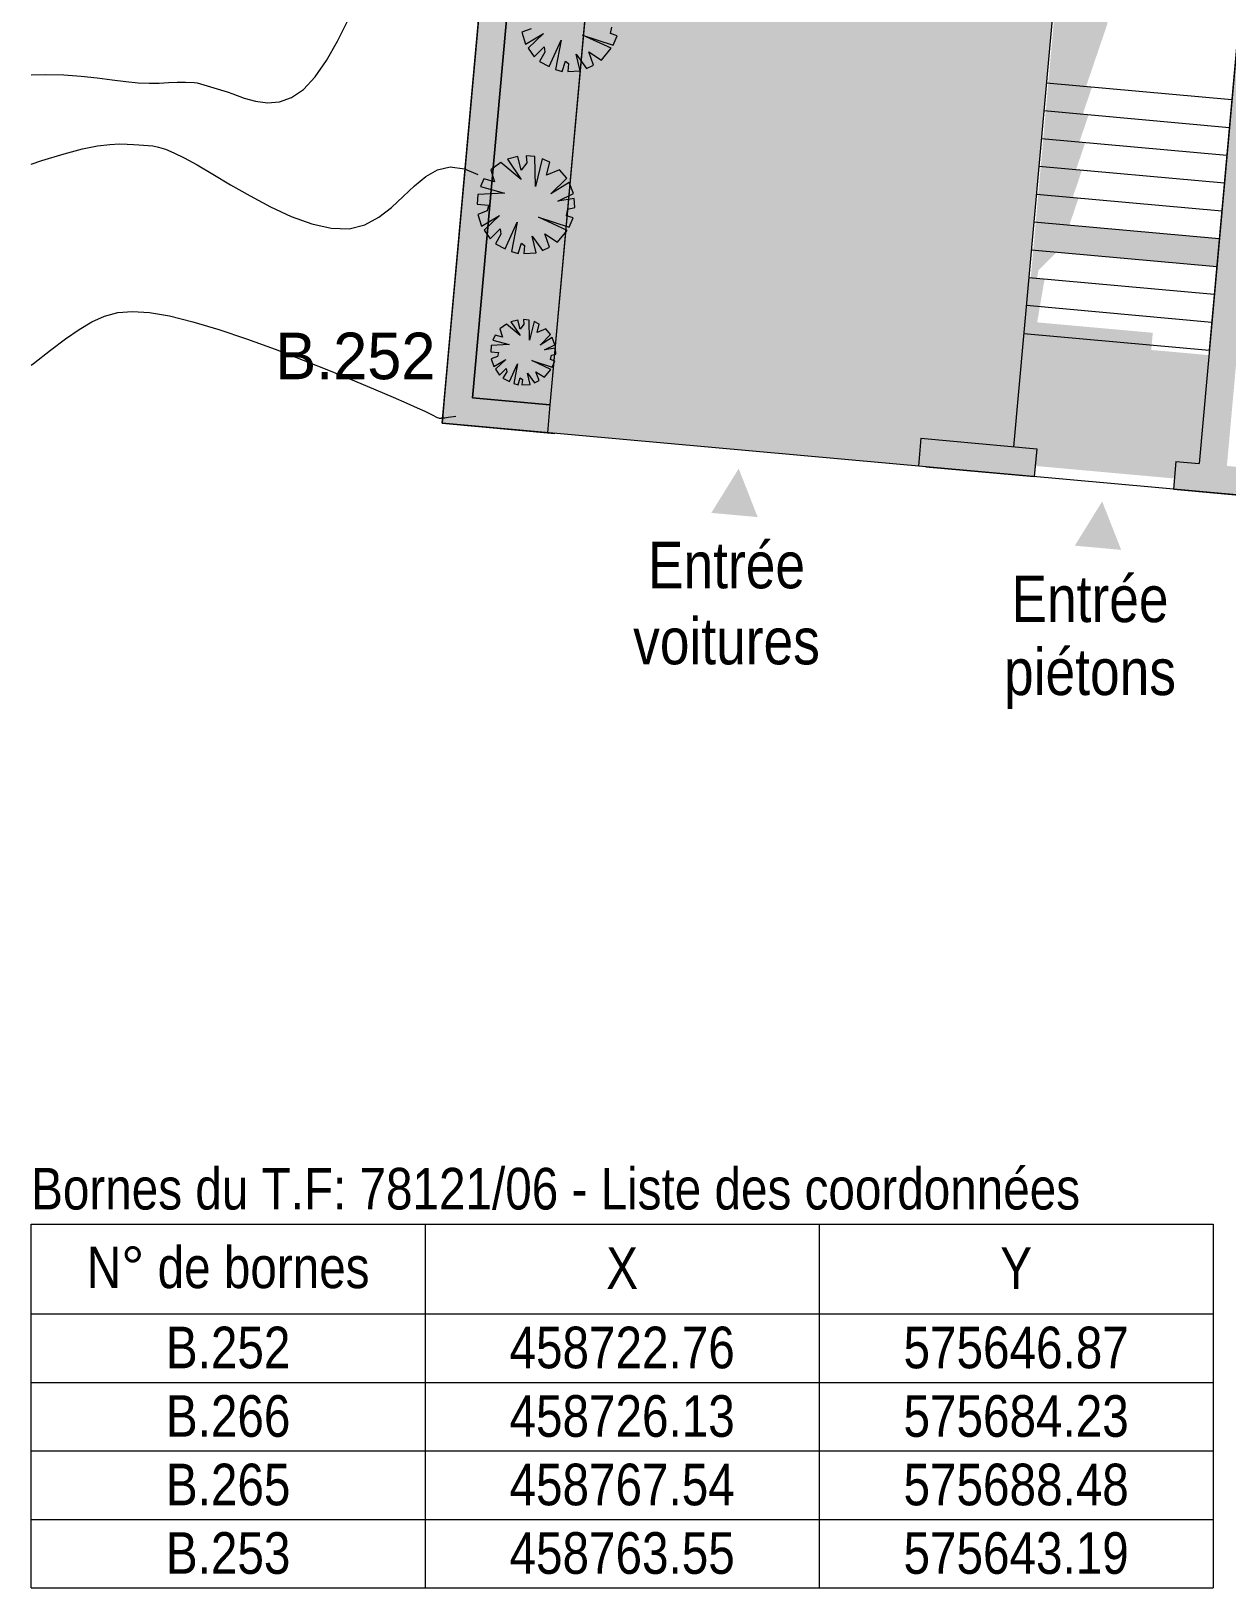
# Model space of a CAD drawing. Header units: centimetres. Extents: x -4381 to 5639, y -3920 to 4826.
# Drawn here: x 271.07 to 283.91, y 48.76 to 65.48 of the extents above; entities that cross this region are included whole.
import ezdxf
from ezdxf.xclip import XClip

# ---------------------------------------------------------------- set-up
doc = ezdxf.new("R2010")
doc.units = ezdxf.units.CM
doc.header["$MEASUREMENT"] = 0
doc.header["$XCLIPFRAME"] = 0
for name, color, linetype, lineweight in [('0- COURBES DE NIVEAU_Pen_No__2', 8, 'Continuous', 5), ('0- SITE_Pen_No__1', 7, 'Continuous', 5), ('00- Texts and Fills_Pen_No__1', 7, 'Continuous', 5), ('00-TREES_Pen_No__1', 7, 'Continuous', 5), ('0_Pen_No__1', 7, 'Continuous', 5), ('Annotation - Text_Pen_No__1', 7, 'Continuous', 5), ('Dalles_Pen_No__1', 7, 'Continuous', 5), ('Dalles_Pen_No__101', 252, 'Continuous', 5), ('Mur de clôture_Pen_No__1', 7, 'Continuous', 5), ('Mur de clôture_Pen_No__7', 7, 'Continuous', 5), ('Structural - Bearing_Pen_No__1', 7, 'Continuous', 5), ('Structural - Combined_Pen_No__1', 7, 'Continuous', 5), ('Structural - Combined_Pen_No__101', 252, 'Continuous', 5)]:
    doc.layers.add(name, color=color, linetype=linetype, lineweight=lineweight)
for name, color, linetype, lineweight, true_color in [('00-TREES_Pen_No__169', 7, 'Continuous', 5, 0x68b353), ('00-TREES_Pen_No__183', 7, 'Continuous', 5, 0xcaedab), ('00-TREES_Pen_No__184', 7, 'Continuous', 5, 0xc5d295), ('0_Pen_No__58', 7, 'Continuous', 5, 0xdf0000), ('Dalles_Pen_No__181', 7, 'Continuous', 5, 0xddeaa8), ('Mur de clôture_Pen_No__102', 7, 'Continuous', 5, 0xcccccc), ('RECULS_Pen_No__58', 7, 'Continuous', 5, 0xdf0000), ('Structural - Combined_Pen_No__102', 7, 'Continuous', 5, 0xcccccc)]:
    doc.layers.add(name, color=color, linetype=linetype, lineweight=lineweight, true_color=true_color)
doc.layers.add('Drawing & Figure', color=7, linetype='Continuous')
doc.styles.add('GENERATED_STYLE_2', font='')
doc.styles.get('GENERATED_STYLE_2').set_extended_font_data('Arial Narrow Occidental')

# ---------------------------------------------------------------- blocks, each defined once
blk = doc.blocks.new('Drawing_13_13', base_point=(-54.8524, -87.0921))
at = {"layer": '00-TREES_Pen_No__169', "linetype": 'Continuous', "lineweight": 0, "ltscale": 5, "true_color": 0xd8ebd3}
blk.add_hatch(color=254, dxfattribs=at).paths.add_polyline_path([(169.0671, 59.6811), (169.0201, 59.6856), (169.024, 59.6476), (168.9948, 59.6071), (168.9758, 59.6805), (168.9197, 59.6668), (168.9944, 59.5573), (168.885, 59.6483), (168.8312, 59.6097), (168.8507, 59.5443), (168.7939, 59.5614), (168.7753, 59.5203), (168.9041, 59.4847), (168.7618, 59.4765), (168.7569, 59.4256), (168.8189, 59.4203), (168.8118, 59.3893), (168.7612, 59.3704), (168.7811, 59.307), (168.878, 59.3643), (168.7944, 59.2853), (168.8283, 59.2395), (168.8807, 59.2931), (168.8855, 59.2638), (168.8557, 59.2129), (168.9087, 59.1861), (168.9723, 59.3283), (168.9427, 59.1704), (168.9781, 59.1602), (168.995, 59.2158), (169.0127, 59.2031), (169.0085, 59.1595), (169.0744, 59.1643), (169.0532, 59.253), (169.1081, 59.1761), (169.1463, 59.1943), (169.1203, 59.265), (169.1896, 59.2212), (169.2416, 59.2844), (169.0866, 59.3556), (169.2512, 59.302), (169.2736, 59.3519), (169.238, 59.3633), (169.2453, 59.3988), (169.2814, 59.4065), (169.2788, 59.4551), (169.1904, 59.4408), (169.2742, 59.4832), (169.2522, 59.5419), (169.1537, 59.4807), (169.2385, 59.5649), (169.1999, 59.6098), (169.1309, 59.5816), (169.1472, 59.65), (169.1074, 59.6691), (169.0703, 59.5209)])
at = {"layer": '00-TREES_Pen_No__183', "linetype": 'Continuous', "lineweight": 0, "ltscale": 5, "true_color": 0xd8eaa8}
blk.add_hatch(color=61, dxfattribs=at).paths.add_polyline_path([(168.8308, 58.7034), (168.7839, 58.7078), (168.7877, 58.6699), (168.7585, 58.6294), (168.7395, 58.7028), (168.6834, 58.689), (168.7581, 58.5795), (168.6487, 58.6706), (168.5949, 58.632), (168.6144, 58.5665), (168.5576, 58.5836), (168.539, 58.5426), (168.6678, 58.5069), (168.5255, 58.4988), (168.5206, 58.4478), (168.5826, 58.4426), (168.5755, 58.4116), (168.5249, 58.3927), (168.5448, 58.3293), (168.6417, 58.3866), (168.5581, 58.3075), (168.5921, 58.2617), (168.6444, 58.3154), (168.6492, 58.286), (168.6194, 58.2352), (168.6724, 58.2084), (168.736, 58.3506), (168.7064, 58.1927), (168.7419, 58.1825), (168.7588, 58.2381), (168.7764, 58.2254), (168.7722, 58.1818), (168.8381, 58.1865), (168.8169, 58.2752), (168.8718, 58.1984), (168.91, 58.2166), (168.884, 58.2873), (168.9533, 58.2434), (169.0053, 58.3067), (168.8503, 58.3779), (169.0149, 58.3243), (169.0373, 58.3741), (169.0017, 58.3855), (169.009, 58.4211), (169.0451, 58.4287), (169.0425, 58.4774), (168.9541, 58.463), (169.0379, 58.5054), (169.0159, 58.5641), (168.9174, 58.503), (169.0022, 58.5871), (168.9636, 58.6321), (168.8946, 58.6038), (168.9109, 58.6723), (168.8712, 58.6914), (168.8341, 58.5431)])
at = {"layer": '00-TREES_Pen_No__184', "linetype": 'Continuous', "lineweight": 0, "ltscale": 5, "true_color": 0xbede99}
blk.add_hatch(color=71, dxfattribs=at).paths.add_polyline_path([(168.8011, 57.8246), (168.7698, 57.8276), (168.7724, 57.8022), (168.7529, 57.7752), (168.7402, 57.8242), (168.7028, 57.815), (168.7526, 57.742), (168.6796, 57.8027), (168.6437, 57.777), (168.6567, 57.7333), (168.6188, 57.7447), (168.6064, 57.7173), (168.6924, 57.6935), (168.5974, 57.6881), (168.5941, 57.6541), (168.6355, 57.6506), (168.6308, 57.6299), (168.597, 57.6173), (168.6103, 57.575), (168.675, 57.6132), (168.6192, 57.5605), (168.6418, 57.5299), (168.6768, 57.5657), (168.6799, 57.5461), (168.6601, 57.5122), (168.6954, 57.4943), (168.7379, 57.5892), (168.7181, 57.4839), (168.7418, 57.477), (168.7531, 57.5141), (168.7648, 57.5057), (168.762, 57.4766), (168.806, 57.4797), (168.7918, 57.5389), (168.8285, 57.4877), (168.854, 57.4998), (168.8366, 57.547), (168.8829, 57.5177), (168.9176, 57.5599), (168.8141, 57.6074), (168.924, 57.5716), (168.9389, 57.6049), (168.9151, 57.6125), (168.92, 57.6362), (168.9441, 57.6413), (168.9424, 57.6738), (168.8834, 57.6642), (168.9393, 57.6925), (168.9246, 57.7317), (168.8589, 57.6909), (168.9155, 57.747), (168.8898, 57.777), (168.8437, 57.7582), (168.8546, 57.8038), (168.8281, 57.8166), (168.8033, 57.7177)])
at = {"layer": '0_Pen_No__58', "linetype": 'Continuous', "ltscale": 5}
for points in [[(169.9258, 57.027), (169.7788, 56.7893), (170.0278, 56.7668)], [(171.8779, 56.8509), (171.7309, 56.6132), (171.9799, 56.5907)]]:
    blk.add_hatch(color=256, dxfattribs=at).paths.add_polyline_path(points)
at = {"layer": 'Dalles_Pen_No__101', "linetype": 'Continuous', "lineweight": 0, "ltscale": 5, "true_color": 0x262626}
for points in [[(168.4957, 57.4071), (168.505, 57.4062), (169.501, 63.893), (169.0842, 63.9306)], [(169.501, 63.893), (168.505, 57.4062), (168.9125, 57.3695)], [(171.7233, 60.5905), (171.5885, 59.0965), (171.7911, 59.0782), (171.9049, 59.413), (172.0088, 60.5647)], [(171.548, 58.6483), (171.7371, 58.6313), (171.7868, 58.7774), (171.5615, 58.7977)], [(171.5211, 58.3496), (171.5076, 58.2002), (172.4936, 58.1112), (172.5071, 58.2606)], [(171.4024, 57.1449), (171.5268, 57.1336), (171.5185, 57.0415), (172.2655, 56.9741), (172.2738, 57.0662), (172.3983, 57.055), (172.4508, 57.6366), (172.1415, 57.6645), (172.1498, 57.7566), (171.5288, 57.8126), (171.5685, 58.0441), (171.4842, 58.0517)]]:
    blk.add_hatch(color=250, dxfattribs=at).paths.add_polyline_path(points)
at = {"layer": 'Dalles_Pen_No__181', "linetype": 'Continuous', "lineweight": 0, "ltscale": 5, "true_color": 0x6e7554}
blk.add_hatch(color=67, dxfattribs=at).paths.add_polyline_path([(169.2963, 66.2815), (168.4957, 57.4071), (168.9125, 57.3695), (169.7131, 66.2439)])
at = {"layer": 'Mur de clôture_Pen_No__102', "linetype": 'Continuous', "lineweight": 0, "ltscale": 5, "true_color": 0x666666}
for points in [[(168.3463, 57.4206), (168.8066, 60.8536), (168.6572, 60.8671)], [(168.8066, 60.8536), (168.3463, 57.4206), (168.4957, 57.4071)], [(172.6185, 59.4951), (172.3983, 57.055), (172.5477, 57.0415), (172.7678, 59.4816)], [(168.3328, 57.2712), (168.899, 57.2201), (168.9125, 57.3695), (168.3463, 57.4206)], [(171.5134, 56.9842), (171.5268, 57.1336), (170.9442, 57.1862), (170.9307, 57.0368)], [(172.2738, 57.0662), (172.2603, 56.9168), (174.6748, 56.699), (174.6883, 56.8484)]]:
    blk.add_hatch(color=251, dxfattribs=at).paths.add_polyline_path(points)
at = {"layer": 'Structural - Combined_Pen_No__101', "linetype": 'Continuous', "lineweight": 0, "ltscale": 5, "true_color": 0x262626}
for points in [[(169.3622, 59.4207), (169.0997, 59.4444), (169.0495, 58.8883), (169.2433, 58.8708)], [(171.575, 58.9471), (171.7731, 58.9293), (171.8228, 59.0754), (171.5885, 59.0965)], [(171.575, 58.9471), (171.5615, 58.7977), (171.7551, 58.7803), (171.8048, 58.9264)], [(169.2433, 58.8708), (169.0495, 58.8883), (168.9993, 58.3322), (169.1245, 58.3209)], [(171.548, 58.6483), (171.5346, 58.499), (171.7191, 58.4823), (171.7688, 58.6284)], [(171.5346, 58.499), (171.5211, 58.3496), (171.7011, 58.3333), (171.7508, 58.4794)], [(168.9492, 57.7762), (171.439, 57.5515), (171.456, 57.7398), (171.4546, 57.74), (171.3713, 57.6567), (169.4625, 57.8289), (169.4627, 57.9197), (169.0459, 57.9573), (169.1245, 58.3209), (168.9993, 58.3322)], [(171.5076, 58.2002), (171.4941, 58.0508), (171.5281, 58.0477), (171.5358, 58.0924), (171.6323, 58.1889)], [(168.9035, 57.2699), (168.9284, 57.2676), (170.8954, 57.0902), (170.9044, 57.1898), (171.4024, 57.1449), (171.439, 57.5515), (168.9492, 57.7762), (168.9125, 57.3695)]]:
    blk.add_hatch(color=250, dxfattribs=at).paths.add_polyline_path(points)
at = {"layer": 'Structural - Combined_Pen_No__102', "linetype": 'Continuous', "lineweight": 0, "ltscale": 5, "true_color": 0x999999}
blk.add_hatch(color=253, dxfattribs=at).paths.add_polyline_path([(168.899, 57.2201), (171.3889, 56.9955), (171.9909, 63.6684), (172.203, 66.0193), (169.7131, 66.2439), (169.501, 63.893)])
at = {"layer": '0- COURBES DE NIVEAU_Pen_No__2', "linetype": 'Continuous', "ltscale": 5, "flags": 128}
for points in [[(167.1788, 59.0515), (167.209, 59.0394), (167.2692, 59.0174), (167.3315, 59.0002), (167.3953, 58.992), (167.4599, 58.9971), (167.5246, 59.0194), (167.5888, 59.0633), (167.6517, 59.1311), (167.7128, 59.2192), (167.7716, 59.3221), (167.8274, 59.4343)], [(166.1261, 59.1417), (166.2033, 59.1446), (166.3017, 59.1423), (166.3941, 59.1354), (166.4804, 59.1259), (166.5604, 59.1155), (166.6337, 59.1062), (166.7001, 59.0996), (166.7598, 59.0971), (166.8138, 59.0978), (166.8635, 59.1), (166.9104, 59.1023), (166.9559, 59.1032), (167.0014, 59.101), (167.0181, 59.0986), (167.1788, 59.0515)], [(166.1261, 58.6622), (166.1828, 58.6818), (166.3026, 58.7185), (166.4018, 58.7439), (166.4828, 58.7599), (166.5482, 58.7684), (166.6005, 58.7713), (166.6423, 58.7705), (166.6761, 58.7679), (166.7043, 58.7654), (166.7296, 58.7642), (166.7542, 58.7631), (166.7804, 58.7603), (166.8107, 58.7541), (166.8472, 58.7426), (166.8923, 58.724), (166.9484, 58.6965), (167.0177, 58.6584), (167.1015, 58.6088), (167.1975, 58.5515), (167.302, 58.4913), (167.4118, 58.4331), (167.5232, 58.3815), (167.6329, 58.3414), (167.7373, 58.3177), (167.8331, 58.315), (167.9178, 58.3363), (167.9927, 58.3768), (168.0605, 58.4298), (168.1235, 58.4886), (168.1842, 58.5464), (168.245, 58.5966), (168.3085, 58.6325), (168.377, 58.6472), (168.4525, 58.6363), (168.5246, 58.6072)], [(166.1261, 57.5833), (166.138, 57.5925), (166.23, 57.6627), (166.3108, 57.7237), (166.3833, 57.7749), (166.4516, 57.8159), (166.5196, 57.846), (166.5914, 57.8648), (166.6709, 57.8717), (166.7622, 57.8661), (166.8693, 57.8475), (166.9946, 57.8159), (167.1344, 57.7736), (167.2833, 57.7233), (167.4359, 57.6678), (167.5871, 57.6101), (167.7314, 57.5527), (167.8634, 57.4987), (167.978, 57.4507), (168.0711, 57.411), (168.1439, 57.3791), (168.1993, 57.3543), (168.2398, 57.3355), (168.2682, 57.3218), (168.287, 57.3123), (168.2991, 57.306), (168.307, 57.302), (168.313, 57.2995), (168.3177, 57.2981), (168.3214, 57.2975), (168.3242, 57.2976), (168.3264, 57.2981), (168.3281, 57.2988), (168.3295, 57.2993), (168.3309, 57.2996), (168.3328, 57.2995), (168.3374, 57.2995), (168.3473, 57.3003), (168.3651, 57.3026), (168.3934, 57.307), (168.4075, 57.3095)]]:
    blk.add_lwpolyline(points, dxfattribs=at)
at = {"layer": '0- SITE_Pen_No__1', "linetype": 'Continuous', "ltscale": 5}
blk.add_line((171.4572, 57.7529), (172.4532, 57.663), dxfattribs=at)
at = {"layer": '00-TREES_Pen_No__1', "linetype": 'Continuous', "ltscale": 5}
for p, q in [((168.8118, 59.3893), (168.7612, 59.3704)), ((168.7612, 59.3704), (168.7811, 59.307)), ((168.7811, 59.307), (168.878, 59.3643)), ((168.878, 59.3643), (168.7944, 59.2853)), ((169.238, 59.3633), (169.2453, 59.3988)), ((169.2736, 59.3519), (169.238, 59.3633)), ((168.7944, 59.2853), (168.8283, 59.2395)), ((168.8283, 59.2395), (168.8807, 59.2931)), ((168.8807, 59.2931), (168.8855, 59.2638)), ((168.9087, 59.1861), (168.9723, 59.3283)), ((168.9723, 59.3283), (168.9427, 59.1704)), ((169.2416, 59.2844), (169.0866, 59.3556)), ((169.0866, 59.3556), (169.2512, 59.302)), ((169.1896, 59.2212), (169.2416, 59.2844)), ((169.2512, 59.302), (169.2736, 59.3519)), ((168.8855, 59.2638), (168.8557, 59.2129)), ((168.8557, 59.2129), (168.9087, 59.1861)), ((168.9781, 59.1602), (168.995, 59.2158)), ((168.995, 59.2158), (169.0127, 59.2031)), ((169.0127, 59.2031), (169.0085, 59.1595)), ((169.0744, 59.1643), (169.0532, 59.253)), ((169.0532, 59.253), (169.1081, 59.1761)), ((169.1081, 59.1761), (169.1463, 59.1943)), ((169.1463, 59.1943), (169.1203, 59.265)), ((169.1203, 59.265), (169.1896, 59.2212)), ((168.9427, 59.1704), (168.9781, 59.1602)), ((169.0085, 59.1595), (169.0744, 59.1643)), ((168.7395, 58.7028), (168.6834, 58.689)), ((168.7585, 58.6294), (168.7395, 58.7028)), ((168.8308, 58.7034), (168.7839, 58.7078)), ((168.7839, 58.7078), (168.7877, 58.6699)), ((168.8341, 58.5431), (168.8308, 58.7034)), ((168.6487, 58.6706), (168.5949, 58.632)), ((168.5949, 58.632), (168.6144, 58.5665)), ((168.7581, 58.5795), (168.6487, 58.6706)), ((168.6834, 58.689), (168.7581, 58.5795)), ((168.7877, 58.6699), (168.7585, 58.6294)), ((168.8712, 58.6914), (168.8341, 58.5431)), ((168.9109, 58.6723), (168.8712, 58.6914)), ((168.8946, 58.6038), (168.9109, 58.6723)), ((168.9636, 58.6321), (168.8946, 58.6038)), ((169.0022, 58.5871), (168.9636, 58.6321)), ((168.5576, 58.5836), (168.539, 58.5426)), ((168.539, 58.5426), (168.6678, 58.5069)), ((168.6144, 58.5665), (168.5576, 58.5836)), ((168.9174, 58.503), (169.0022, 58.5871)), ((169.0159, 58.5641), (168.9174, 58.503)), ((169.0379, 58.5054), (169.0159, 58.5641)), ((168.5255, 58.4988), (168.5206, 58.4478)), ((168.5206, 58.4478), (168.5826, 58.4426)), ((168.6678, 58.5069), (168.5255, 58.4988)), ((168.5826, 58.4426), (168.5755, 58.4116)), ((168.9541, 58.463), (169.0379, 58.5054)), ((169.0425, 58.4774), (168.9541, 58.463)), ((169.0451, 58.4287), (169.0425, 58.4774)), ((168.5755, 58.4116), (168.5249, 58.3927)), ((168.5249, 58.3927), (168.5448, 58.3293)), ((168.5448, 58.3293), (168.6417, 58.3866)), ((168.6417, 58.3866), (168.5581, 58.3075)), ((169.0053, 58.3067), (168.8503, 58.3779)), ((168.8503, 58.3779), (169.0149, 58.3243)), ((169.0017, 58.3855), (169.009, 58.4211)), ((169.0373, 58.3741), (169.0017, 58.3855)), ((169.009, 58.4211), (169.0451, 58.4287)), ((169.0149, 58.3243), (169.0373, 58.3741)), ((168.5581, 58.3075), (168.5921, 58.2617)), ((168.5921, 58.2617), (168.6444, 58.3154)), ((168.6492, 58.286), (168.6194, 58.2352)), ((168.6444, 58.3154), (168.6492, 58.286)), ((168.6724, 58.2084), (168.736, 58.3506)), ((168.736, 58.3506), (168.7064, 58.1927)), ((168.8381, 58.1865), (168.8169, 58.2752)), ((168.8169, 58.2752), (168.8718, 58.1984)), ((168.91, 58.2166), (168.884, 58.2873)), ((168.884, 58.2873), (168.9533, 58.2434)), ((168.9533, 58.2434), (169.0053, 58.3067)), ((168.6194, 58.2352), (168.6724, 58.2084)), ((168.7064, 58.1927), (168.7419, 58.1825)), ((168.7419, 58.1825), (168.7588, 58.2381)), ((168.7588, 58.2381), (168.7764, 58.2254)), ((168.7764, 58.2254), (168.7722, 58.1818)), ((168.8718, 58.1984), (168.91, 58.2166)), ((168.7722, 58.1818), (168.8381, 58.1865)), ((168.6796, 57.8027), (168.6437, 57.777)), ((168.6437, 57.777), (168.6567, 57.7333)), ((168.7526, 57.742), (168.6796, 57.8027)), ((168.7402, 57.8242), (168.7028, 57.815)), ((168.7028, 57.815), (168.7526, 57.742)), ((168.7529, 57.7752), (168.7402, 57.8242)), ((168.7724, 57.8022), (168.7529, 57.7752)), ((168.8011, 57.8246), (168.7698, 57.8276)), ((168.7698, 57.8276), (168.7724, 57.8022)), ((168.8033, 57.7177), (168.8011, 57.8246)), ((168.8281, 57.8166), (168.8033, 57.7177)), ((168.8546, 57.8038), (168.8281, 57.8166)), ((168.8437, 57.7582), (168.8546, 57.8038)), ((168.8898, 57.777), (168.8437, 57.7582)), ((168.9155, 57.747), (168.8898, 57.777)), ((168.6924, 57.6935), (168.5974, 57.6881)), ((168.6188, 57.7447), (168.6064, 57.7173)), ((168.6064, 57.7173), (168.6924, 57.6935)), ((168.6567, 57.7333), (168.6188, 57.7447)), ((168.8589, 57.6909), (168.9155, 57.747)), ((168.9246, 57.7317), (168.8589, 57.6909)), ((168.8834, 57.6642), (168.9393, 57.6925)), ((168.9393, 57.6925), (168.9246, 57.7317)), ((168.5974, 57.6881), (168.5941, 57.6541)), ((168.5941, 57.6541), (168.6355, 57.6506)), ((168.6308, 57.6299), (168.597, 57.6173)), ((168.597, 57.6173), (168.6103, 57.575)), ((168.6103, 57.575), (168.675, 57.6132)), ((168.675, 57.6132), (168.6192, 57.5605)), ((168.6355, 57.6506), (168.6308, 57.6299)), ((168.9176, 57.5599), (168.8141, 57.6074)), ((168.8141, 57.6074), (168.924, 57.5716)), ((168.9424, 57.6738), (168.8834, 57.6642)), ((168.9151, 57.6125), (168.92, 57.6362)), ((168.9389, 57.6049), (168.9151, 57.6125)), ((168.92, 57.6362), (168.9441, 57.6413)), ((168.9441, 57.6413), (168.9424, 57.6738)), ((168.6192, 57.5605), (168.6418, 57.5299)), ((168.6418, 57.5299), (168.6768, 57.5657)), ((168.6799, 57.5461), (168.6601, 57.5122)), ((168.6768, 57.5657), (168.6799, 57.5461)), ((168.6954, 57.4943), (168.7379, 57.5892)), ((168.7379, 57.5892), (168.7181, 57.4839)), ((168.806, 57.4797), (168.7918, 57.5389)), ((168.7918, 57.5389), (168.8285, 57.4877)), ((168.854, 57.4998), (168.8366, 57.547)), ((168.8366, 57.547), (168.8829, 57.5177)), ((168.8829, 57.5177), (168.9176, 57.5599)), ((168.924, 57.5716), (168.9389, 57.6049)), ((168.6601, 57.5122), (168.6954, 57.4943)), ((168.7181, 57.4839), (168.7418, 57.477)), ((168.7418, 57.477), (168.7531, 57.5141)), ((168.7531, 57.5141), (168.7648, 57.5057)), ((168.7648, 57.5057), (168.762, 57.4766)), ((168.762, 57.4766), (168.806, 57.4797)), ((168.8285, 57.4877), (168.854, 57.4998))]:
    blk.add_line(p, q, dxfattribs=at)
at = {"layer": '0_Pen_No__1', "linetype": 'Continuous', "ltscale": 5, "flags": 128}
for points in [[(169.7131, 66.2439), (168.9125, 57.3695)], [(172.203, 66.0193), (171.4024, 57.1449)], [(172.9114, 62.7424), (172.4532, 57.663)]]:
    blk.add_lwpolyline(points, dxfattribs=at)
at = {"layer": '0_Pen_No__58', "linetype": 'Continuous', "ltscale": 5, "flags": 128}
blk.add_lwpolyline([(188.7291, 55.4311), (168.3329, 57.2712), (170.018, 75.9523), (190.7243, 78.0774), (188.7291, 55.4311)], close=True, dxfattribs=at)
at = {"layer": 'Dalles_Pen_No__1', "linetype": 'Continuous', "ltscale": 5}
for p, q in [((168.4957, 57.4071), (169.2963, 66.2815)), ((169.7131, 66.2439), (168.9125, 57.3695)), ((169.501, 63.893), (168.9125, 57.3695)), ((168.9125, 57.3695), (168.4957, 57.4071))]:
    blk.add_line(p, q, dxfattribs=at)
at = {"layer": 'Mur de clôture_Pen_No__1', "linetype": 'Continuous', "ltscale": 5}
for p, q in [((168.3463, 57.4206), (168.3328, 57.2712)), ((168.4957, 57.4071), (168.9125, 57.3695)), ((168.9125, 57.3695), (168.899, 57.2201)), ((168.3328, 57.2712), (168.9388, 57.2165)), ((170.9044, 57.1898), (170.8909, 57.0404)), ((170.9044, 57.1898), (171.5268, 57.1336)), ((171.5268, 57.1336), (171.5134, 56.9842)), ((170.9307, 57.0368), (171.5134, 56.9842)), ((172.2738, 57.0662), (172.2603, 56.9168)), ((172.2738, 57.0662), (172.3983, 57.055)), ((172.2603, 56.9168), (174.6748, 56.699))]:
    blk.add_line(p, q, dxfattribs=at)
at = {"layer": 'Mur de clôture_Pen_No__7', "linetype": 'Continuous', "ltscale": 5}
for p, q in [((168.6572, 60.8671), (168.3463, 57.4206)), ((168.8066, 60.8536), (168.4957, 57.4071))]:
    blk.add_line(p, q, dxfattribs=at)
at = {"layer": 'Structural - Bearing_Pen_No__1', "linetype": 'Continuous', "ltscale": 5}
blk.add_line((172.6185, 59.4951), (172.3983, 57.055), dxfattribs=at)
at = {"layer": 'Structural - Combined_Pen_No__1', "linetype": 'Continuous', "ltscale": 5}
for p, q in [((172.5745, 59.0076), (171.5785, 59.0974)), ((172.561, 58.8582), (171.565, 58.948)), ((172.5475, 58.7088), (171.5516, 58.7986)), ((172.534, 58.5594), (171.5381, 58.6492)), ((172.5206, 58.41), (171.5246, 58.4999)), ((172.5071, 58.2606), (171.5111, 58.3505)), ((172.4936, 58.1112), (171.4976, 58.2011)), ((172.4801, 57.9618), (171.4842, 58.0517)), ((172.4666, 57.8124), (171.4707, 57.9023))]:
    blk.add_line(p, q, dxfattribs=at)
at = {"layer": '00- Texts and Fills_Pen_No__1', "linetype": 'Continuous', "char_height": 0.25, "width": 1.226099, "attachment_point": 5, "style": 'GENERATED_STYLE_2'}
for s, insert, line_spacing_factor in [('\\A1;{\\fArial Narrow Occidental|b0|i0|c0|p34;Entrée voitures}', (169.8605, 56.3033), 0.979471), ('\\A1;{\\fArial Narrow Occidental|b0|i0|c0|p34;Entrée piétons}', (171.8126, 56.0942), 0.940307)]:
    blk.add_mtext(s, dxfattribs=dict(at, insert=insert, line_spacing_factor=line_spacing_factor))
at = {"layer": 'RECULS_Pen_No__58', "linetype": 'Continuous', "insert": (167.8673, 57.6305), "char_height": 0.25, "attachment_point": 5, "style": 'GENERATED_STYLE_2'}
blk.add_mtext('\\A1;{\\W1.150000x;\\fArial Narrow Occidental|b0|i0|c0|p34;B.252}', dxfattribs=at)

msp = doc.modelspace()

# ---------------------------------------------------------------- linework, layer by layer
at = {"layer": '0_Pen_No__1', "linetype": 'Continuous', "ltscale": 10}
for p, q in [((275.29876, 52.66779), (275.29876, 48.76041)), ((279.53071, 52.66779), (279.53071, 48.76041)), ((271.06681, 51.7037), (283.76266, 51.7037)), ((271.06681, 50.96788), (283.76266, 50.96788)), ((271.06681, 50.23206), (283.76266, 50.23206)), ((271.06681, 49.49624), (283.76266, 49.49624)), ((271.06681, 48.76041), (283.76266, 48.76041))]:
    msp.add_line(p, q, dxfattribs=at)
at = {"layer": '0_Pen_No__1', "linetype": 'Continuous', "ltscale": 10, "flags": 128}
msp.add_lwpolyline([(271.06681, 48.76041), (271.06681, 52.66779), (283.76266, 52.66779), (283.76266, 48.76041)], dxfattribs=at)

# ---------------------------------------------------------------- block references
at = {"layer": 'Drawing & Figure', "color": 151, "linetype": 'Continuous', "lineweight": 5, "ltscale": 10, "true_color": 0x80c2ff}
ref = msp.add_blockref('Drawing_13_13', (-170.89003, -227.45567), dxfattribs=dict(at, xscale=2, yscale=2, zscale=2))
XClip(ref).set_block_clipping_path([(166.1260505706, 54.1059969298), (191.9907812231, 80.1417166121)])

# ---------------------------------------------------------------- texts
at = {"layer": 'Annotation - Text_Pen_No__1', "linetype": 'Continuous', "char_height": 0.4467479, "style": 'GENERATED_STYLE_2'}
for s, insert, attachment_point in [('\\A1;{\\fArial Narrow Occidental|b0|i0|c0|p34;Bornes du T.F: 78121/06 - Liste des coordonnées }', (271.06681, 53.27148), 1), ('\\A1;{\\fArial Narrow Occidental|b0|i0|c0|p34;N° de bornes}', (273.18279, 52.42672), 2), ('\\A1;{\\fArial Narrow Occidental|b0|i0|c0|p34;X}', (277.41474, 52.41884), 2), ('\\A1;{\\fArial Narrow Occidental|b0|i0|c0|p34;Y}', (281.64668, 52.41884), 2), ('\\A1;{\\fArial Narrow Occidental|b0|i0|c0|p34;B.252}', (273.18279, 51.56589), 2), ('\\A1;{\\fArial Narrow Occidental|b0|i0|c0|p34;458722.76}', (277.41474, 51.56589), 2), ('\\A1;{\\fArial Narrow Occidental|b0|i0|c0|p34;575646.87}', (281.64668, 51.56589), 2), ('\\A1;{\\fArial Narrow Occidental|b0|i0|c0|p34;B.266}', (273.18279, 50.83007), 2), ('\\A1;{\\fArial Narrow Occidental|b0|i0|c0|p34;458726.13}', (277.41474, 50.83007), 2), ('\\A1;{\\fArial Narrow Occidental|b0|i0|c0|p34;575684.23}', (281.64668, 50.83007), 2), ('\\A1;{\\fArial Narrow Occidental|b0|i0|c0|p34;B.265}', (273.18279, 50.09425), 2), ('\\A1;{\\fArial Narrow Occidental|b0|i0|c0|p34;458767.54}', (277.41474, 50.09425), 2), ('\\A1;{\\fArial Narrow Occidental|b0|i0|c0|p34;575688.48}', (281.64668, 50.09425), 2), ('\\A1;{\\fArial Narrow Occidental|b0|i0|c0|p34;B.253}', (273.18279, 49.35843), 2), ('\\A1;{\\fArial Narrow Occidental|b0|i0|c0|p34;458763.55}', (277.41474, 49.35843), 2), ('\\A1;{\\fArial Narrow Occidental|b0|i0|c0|p34;575643.19}', (281.64668, 49.35843), 2)]:
    msp.add_mtext(s, dxfattribs=dict(at, insert=insert, attachment_point=attachment_point))

doc.saveas('drawing.dxf')
